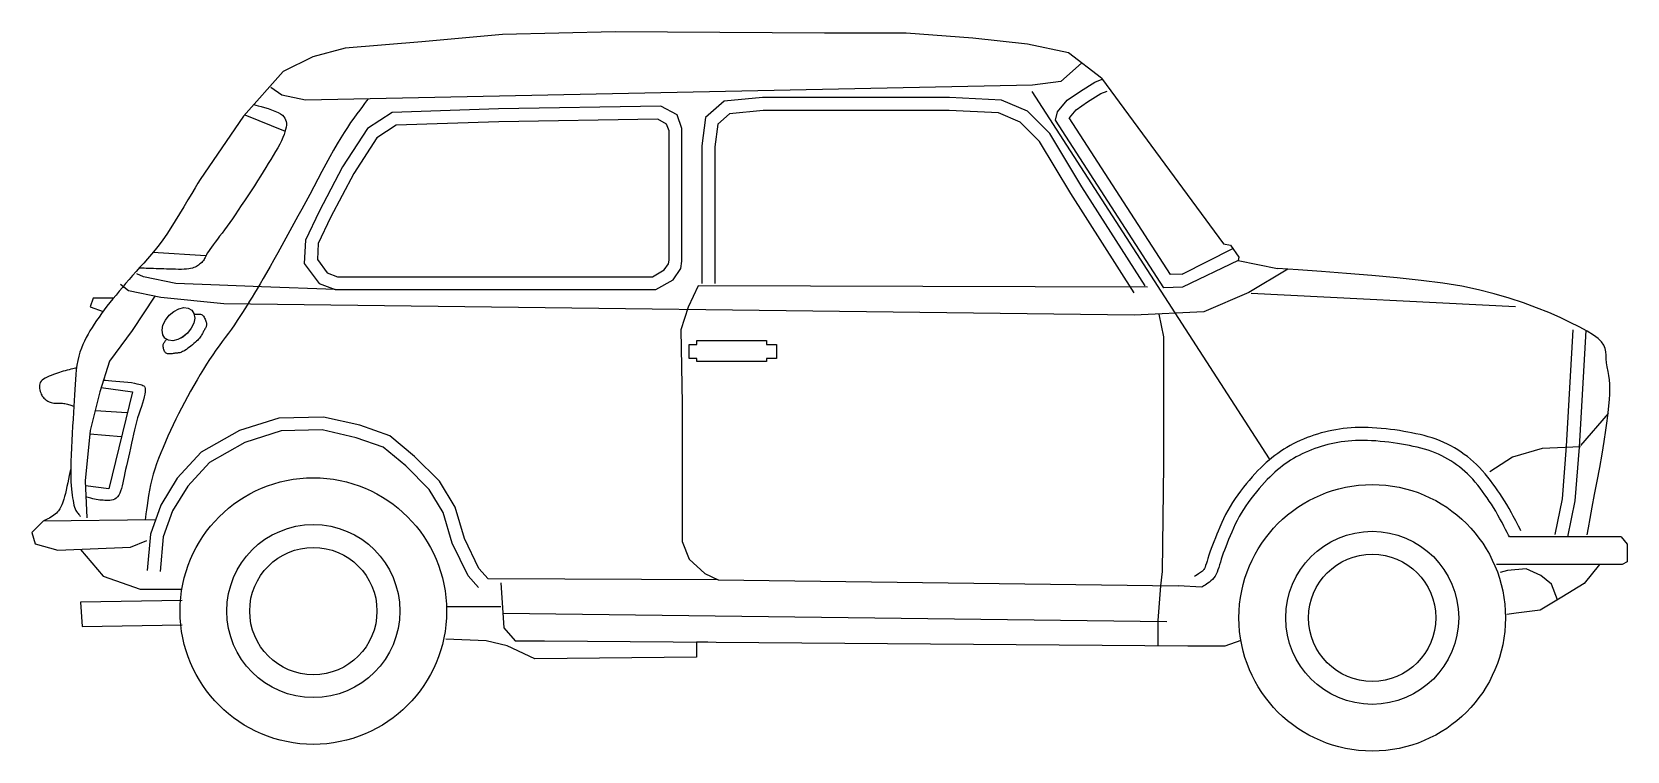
# Model space of a CAD drawing. Header units: millimetres. Extents: x -3276.34 to -3273.26, y 1847.06 to 1848.44.
import ezdxf

# ---------------------------------------------------------------- set-up
doc = ezdxf.new("R2010")
doc.units = ezdxf.units.MM
doc.header["$LTSCALE"] = 10
doc.layers.add('Veículos', color=2, linetype='Continuous')

msp = doc.modelspace()

# ---------------------------------------------------------------- linework, layer by layer
at = {"layer": 'Veículos'}
for p, q in [((-3274.4076, 1848.3282), (-3273.9496, 1847.6198)), ((-3275.9266, 1848.2833), (-3275.8486, 1848.2515)), ((-3276.0015, 1848.0115), (-3276.1039, 1848.0176)), ((-3274.1179, 1847.9761), (-3274.0201, 1848.0252)), ((-3274.0098, 1848.002), (-3274.117, 1847.9511)), ((-3274.1843, 1847.9508), (-3275.0519, 1847.9532)), ((-3273.9842, 1847.9394), (-3273.4744, 1847.9135)), ((-3274.9198, 1847.8479), (-3274.9198, 1847.8403)), ((-3274.9198, 1847.8403), (-3274.9005, 1847.8403)), ((-3276.1544, 1847.7082), (-3276.2148, 1847.7125)), ((-3273.2958, 1847.7068), (-3273.3492, 1847.6453)), ((-3276.1651, 1847.6621), (-3276.2254, 1847.667)), ((-3273.2702, 1847.4689), (-3273.4858, 1847.4689)), ((-3275.0128, 1847.3863), (-3275.4568, 1847.3883)), ((-3275.0128, 1847.3863), (-3274.1253, 1847.3745)), ((-3274.0794, 1847.3723), (-3274.1253, 1847.3745)), ((-3275.4326, 1847.334), (-3275.5356, 1847.334)), ((-3275.4284, 1847.3218), (-3274.1472, 1847.3059))]:
    msp.add_line(p, q, dxfattribs=at)
at = {"layer": 'Veículos', "flags": 128}
for points in [[(-3274.2736, 1848.3542), (-3274.3373, 1848.4025), (-3274.4161, 1848.4192), (-3274.5213, 1848.4312), (-3274.6504, 1848.4407), (-3274.8081, 1848.4407), (-3275.212, 1848.4431), (-3275.4295, 1848.4383), (-3275.5848, 1848.424), (-3275.733, 1848.412), (-3275.7952, 1848.3953), (-3275.8525, 1848.3666), (-3275.929, 1848.2806), (-3276.0127, 1848.1587)], [(-3274.3117, 1848.3831), (-3274.3516, 1848.3475), (-3274.4066, 1848.3403), (-3275.8095, 1848.3117), (-3275.8549, 1848.3212), (-3275.8764, 1848.3356)], [(-3274.117, 1847.9511), (-3274.1532, 1847.9498), (-3274.3622, 1848.2727), (-3274.3582, 1848.2888), (-3274.3395, 1848.3116), (-3274.314, 1848.329), (-3274.2859, 1848.3464), (-3274.2721, 1848.352)], [(-3274.2736, 1848.3542), (-3274.038, 1848.0342), (-3274.0246, 1848.0315), (-3274.0085, 1848.0087), (-3274.0098, 1848.002), (-3273.9337, 1847.9868)], [(-3274.1891, 1847.9532), (-3274.311, 1848.1444), (-3274.3731, 1848.2471), (-3274.4161, 1848.2902), (-3274.4663, 1848.3117), (-3274.5667, 1848.3164), (-3274.9276, 1848.3164), (-3275.0017, 1848.3093), (-3275.0375, 1848.2782), (-3275.0447, 1848.2232), (-3275.0447, 1847.9579)], [(-3274.1179, 1847.9761), (-3274.1399, 1847.9753), (-3274.3354, 1848.2772), (-3274.3353, 1848.2772), (-3274.3224, 1848.2929), (-3274.3004, 1848.308), (-3274.2745, 1848.3241), (-3274.2626, 1848.3289)], [(-3275.909, 1848.3031), (-3275.9055, 1848.3019), (-3275.9007, 1848.3006), (-3275.8949, 1848.299), (-3275.8884, 1848.2971), (-3275.8816, 1848.2951), (-3275.8748, 1848.2929), (-3275.8683, 1848.2905), (-3275.8624, 1848.288), (-3275.8575, 1848.2853), (-3275.8538, 1848.2825), (-3275.8512, 1848.2796), (-3275.8492, 1848.2766), (-3275.8477, 1848.2735), (-3275.8467, 1848.2703), (-3275.8463, 1848.2669), (-3275.8463, 1848.2633), (-3275.8468, 1848.2593), (-3275.8477, 1848.255), (-3275.849, 1848.2502), (-3275.8507, 1848.245), (-3275.8529, 1848.2393), (-3275.8557, 1848.2332), (-3275.8591, 1848.2266), (-3275.8629, 1848.2197), (-3275.8671, 1848.2125), (-3275.8716, 1848.205), (-3275.8763, 1848.1972), (-3275.8812, 1848.1894), (-3275.8862, 1848.1813), (-3275.8913, 1848.1733), (-3275.8965, 1848.1648), (-3275.9022, 1848.1559), (-3275.9081, 1848.1465), (-3275.9144, 1848.1369), (-3275.9207, 1848.1272), (-3275.927, 1848.1176), (-3275.9333, 1848.1082), (-3275.9394, 1848.0992), (-3275.9451, 1848.0906), (-3275.9505, 1848.0828), (-3275.9557, 1848.0754), (-3275.9607, 1848.0684), (-3275.9657, 1848.0616), (-3275.9705, 1848.0552), (-3275.9751, 1848.049), (-3275.9795, 1848.0432), (-3275.9837, 1848.0378), (-3275.9875, 1848.0327), (-3275.991, 1848.0279), (-3275.9942, 1848.0235), (-3275.9969, 1848.0196), (-3275.999, 1848.0161), (-3276.0007, 1848.0131), (-3276.002, 1848.0104), (-3276.0032, 1848.0081), (-3276.0042, 1848.006), (-3276.0053, 1848.004), (-3276.0065, 1848.0022), (-3276.008, 1848.0004), (-3276.0098, 1847.9985), (-3276.0118, 1847.9967), (-3276.0138, 1847.995), (-3276.0157, 1847.9935), (-3276.0178, 1847.9921), (-3276.02, 1847.9907), (-3276.0223, 1847.9896), (-3276.0249, 1847.9885), (-3276.0278, 1847.9876), (-3276.0311, 1847.9867), (-3276.0348, 1847.9861), (-3276.039, 1847.9855), (-3276.0438, 1847.9852), (-3276.049, 1847.9851), (-3276.0545, 1847.9851), (-3276.0602, 1847.9852), (-3276.066, 1847.9853), (-3276.0718, 1847.9855), (-3276.0774, 1847.9858), (-3276.0828, 1847.9859), (-3276.0878, 1847.9861), (-3276.0927, 1847.9862), (-3276.0977, 1847.9863), (-3276.1027, 1847.9865), (-3276.1076, 1847.9867), (-3276.1123, 1847.9869), (-3276.1168, 1847.9871), (-3276.121, 1847.9873), (-3276.1246, 1847.9875), (-3276.1278, 1847.9876), (-3276.1302, 1847.9877)], [(-3275.6884, 1848.3141), (-3275.6915, 1848.3099), (-3275.6953, 1848.3049), (-3275.6997, 1848.299), (-3275.7048, 1848.2924), (-3275.7103, 1848.285), (-3275.7161, 1848.277), (-3275.7223, 1848.2683), (-3275.7286, 1848.259), (-3275.7351, 1848.2492), (-3275.7415, 1848.2388), (-3275.7481, 1848.2275), (-3275.7551, 1848.2152), (-3275.7624, 1848.202), (-3275.7699, 1848.1882), (-3275.7776, 1848.1738), (-3275.7854, 1848.1592), (-3275.7932, 1848.1444), (-3275.801, 1848.1297), (-3275.8088, 1848.1154), (-3275.8164, 1848.1015), (-3275.824, 1848.0877), (-3275.8317, 1848.0736), (-3275.8396, 1848.0594), (-3275.8475, 1848.0451), (-3275.8554, 1848.0309), (-3275.8631, 1848.017), (-3275.8706, 1848.0036), (-3275.8779, 1847.9907), (-3275.8848, 1847.9786), (-3275.8913, 1847.9673), (-3275.8972, 1847.9571), (-3275.9027, 1847.9478), (-3275.9078, 1847.9392), (-3275.9126, 1847.9312), (-3275.9172, 1847.9237), (-3275.9217, 1847.9163), (-3275.9263, 1847.9091), (-3275.931, 1847.9018), (-3275.9359, 1847.8942), (-3275.9412, 1847.8862), (-3275.9467, 1847.878), (-3275.9524, 1847.8699), (-3275.9583, 1847.8619), (-3275.9642, 1847.8538), (-3275.9702, 1847.8457), (-3275.9763, 1847.8374), (-3275.9824, 1847.829), (-3275.9884, 1847.8203), (-3275.9945, 1847.8113), (-3276.0005, 1847.802), (-3276.0064, 1847.7923), (-3276.0126, 1847.7822), (-3276.0187, 1847.7718), (-3276.0249, 1847.7611), (-3276.0311, 1847.7503), (-3276.0371, 1847.7394), (-3276.0431, 1847.7284), (-3276.0489, 1847.7175), (-3276.0544, 1847.7066), (-3276.0597, 1847.6959), (-3276.0649, 1847.6852), (-3276.0699, 1847.6744), (-3276.0749, 1847.6635), (-3276.0797, 1847.6526), (-3276.0843, 1847.6417), (-3276.0887, 1847.631), (-3276.0929, 1847.6203), (-3276.0967, 1847.6099), (-3276.1002, 1847.5997), (-3276.1034, 1847.5898), (-3276.1062, 1847.5799), (-3276.1086, 1847.5696), (-3276.1107, 1847.5593), (-3276.1124, 1847.5491), (-3276.114, 1847.5391), (-3276.1153, 1847.5298), (-3276.1164, 1847.5211), (-3276.1174, 1847.5134), (-3276.1182, 1847.5069), (-3276.119, 1847.5017)], [(-3275.0829, 1848.001), (-3275.0829, 1848.2567), (-3275.0925, 1848.283), (-3275.1236, 1848.2997), (-3275.4367, 1848.2949), (-3275.6422, 1848.2878), (-3275.69, 1848.2567), (-3275.7378, 1848.1826), (-3275.7832, 1848.0966), (-3275.8095, 1848.0416), (-3275.8119, 1847.9962), (-3275.7832, 1847.9579), (-3275.7521, 1847.946), (-3275.1331, 1847.946), (-3275.0997, 1847.9651), (-3275.0853, 1847.9866), (-3275.0829, 1848.001)], [(-3274.2102, 1847.9397), (-3274.3322, 1848.1312), (-3274.3929, 1848.2316), (-3274.4304, 1848.2691), (-3274.472, 1848.2869), (-3274.5673, 1848.2914), (-3274.9264, 1848.2914), (-3274.9913, 1848.2852), (-3275.014, 1848.2655), (-3275.0197, 1848.2216), (-3275.0197, 1847.9579)], [(-3275.1079, 1848.003), (-3275.1079, 1848.2523), (-3275.1127, 1848.2655), (-3275.1297, 1848.2746), (-3275.4364, 1848.2699), (-3275.6344, 1848.263), (-3275.6719, 1848.2387), (-3275.7162, 1848.17), (-3275.7609, 1848.0853), (-3275.7848, 1848.0353), (-3275.7864, 1848.0039), (-3275.7675, 1847.9787), (-3275.7475, 1847.971), (-3275.1398, 1847.971), (-3275.1172, 1847.9839), (-3275.1091, 1847.996), (-3275.1079, 1848.003)], [(-3276.0127, 1848.1587), (-3276.0169, 1848.1516), (-3276.0225, 1848.1424), (-3276.029, 1848.1313), (-3276.0363, 1848.119), (-3276.0442, 1848.1057), (-3276.0524, 1848.0921), (-3276.0608, 1848.0785), (-3276.0691, 1848.0653), (-3276.0772, 1848.0531), (-3276.0847, 1848.0422), (-3276.0919, 1848.0324), (-3276.0993, 1848.0231), (-3276.1067, 1848.0142), (-3276.1142, 1848.0056), (-3276.1216, 1847.9973), (-3276.1289, 1847.9892), (-3276.1361, 1847.9813), (-3276.1431, 1847.9735), (-3276.1499, 1847.9658), (-3276.1565, 1847.958), (-3276.1628, 1847.9503), (-3276.169, 1847.9428), (-3276.1751, 1847.9354), (-3276.1811, 1847.9282), (-3276.1869, 1847.9211), (-3276.1925, 1847.9141), (-3276.1979, 1847.9071), (-3276.203, 1847.9002), (-3276.2079, 1847.8932), (-3276.2126, 1847.8862), (-3276.217, 1847.8794), (-3276.2213, 1847.8727), (-3276.2253, 1847.8663), (-3276.2291, 1847.8599), (-3276.2327, 1847.8535), (-3276.236, 1847.8469), (-3276.2392, 1847.8401), (-3276.242, 1847.8331), (-3276.2446, 1847.8256), (-3276.2469, 1847.8176), (-3276.2489, 1847.8092), (-3276.2504, 1847.8005), (-3276.2517, 1847.7916), (-3276.2526, 1847.7824), (-3276.2534, 1847.7729), (-3276.254, 1847.7631), (-3276.2545, 1847.7531), (-3276.255, 1847.7427), (-3276.2556, 1847.7319), (-3276.2563, 1847.7209), (-3276.2571, 1847.709), (-3276.2579, 1847.6962), (-3276.2588, 1847.6827), (-3276.2596, 1847.6688), (-3276.2604, 1847.6548), (-3276.2611, 1847.6409), (-3276.2617, 1847.6275), (-3276.2621, 1847.6148), (-3276.2624, 1847.6032), (-3276.2625, 1847.5929), (-3276.2624, 1847.5839), (-3276.2622, 1847.5756), (-3276.2618, 1847.5681), (-3276.2612, 1847.5613), (-3276.2606, 1847.5551), (-3276.2598, 1847.5494), (-3276.259, 1847.5442), (-3276.2581, 1847.5394), (-3276.2572, 1847.5348), (-3276.2563, 1847.5305), (-3276.2552, 1847.5266), (-3276.254, 1847.5232), (-3276.2526, 1847.5203), (-3276.2511, 1847.5178), (-3276.2497, 1847.5157), (-3276.2482, 1847.5139), (-3276.2468, 1847.5124), (-3276.2456, 1847.511), (-3276.2446, 1847.5098), (-3276.2438, 1847.5087)], [(-3273.9135, 1847.9854), (-3273.9887, 1847.9405), (-3274.0761, 1847.903), (-3274.2102, 1847.8968), (-3275.9668, 1847.9186), (-3276.0885, 1847.9311), (-3276.1509, 1847.9436), (-3276.1665, 1847.9561)], [(-3275.7521, 1847.946), (-3275.8944, 1847.9517), (-3275.9755, 1847.9549), (-3276.0597, 1847.958), (-3276.1221, 1847.9705), (-3276.1346, 1847.9767)], [(-3273.3362, 1847.4729), (-3273.3337, 1847.4865), (-3273.3303, 1847.5047), (-3273.3262, 1847.5265), (-3273.3216, 1847.5507), (-3273.3168, 1847.5766), (-3273.3119, 1847.6029), (-3273.3073, 1847.6287), (-3273.3032, 1847.6531), (-3273.2998, 1847.6749), (-3273.2973, 1847.6932), (-3273.2956, 1847.7084), (-3273.2942, 1847.722), (-3273.2932, 1847.734), (-3273.2926, 1847.7447), (-3273.2925, 1847.7545), (-3273.2926, 1847.7635), (-3273.2932, 1847.772), (-3273.2942, 1847.7802), (-3273.2956, 1847.7884), (-3273.2973, 1847.7969), (-3273.2987, 1847.8051), (-3273.2993, 1847.8126), (-3273.2997, 1847.8196), (-3273.3003, 1847.8262), (-3273.3016, 1847.8325), (-3273.3042, 1847.8388), (-3273.3084, 1847.8451), (-3273.3148, 1847.8516), (-3273.3239, 1847.8585), (-3273.3362, 1847.866), (-3273.3514, 1847.8742), (-3273.3688, 1847.8829), (-3273.3884, 1847.8921), (-3273.41, 1847.9016), (-3273.4337, 1847.9111), (-3273.4592, 1847.9204), (-3273.4864, 1847.9294), (-3273.5154, 1847.9379), (-3273.546, 1847.9456), (-3273.5781, 1847.9524), (-3273.6144, 1847.9584), (-3273.6566, 1847.9638), (-3273.7029, 1847.9688), (-3273.7515, 1847.9732), (-3273.8006, 1847.9772), (-3273.8485, 1847.9808), (-3273.8935, 1847.984), (-3273.9337, 1847.9868)], [(-3275.0519, 1847.9532), (-3275.0708, 1847.9123), (-3275.0848, 1847.8683), (-3275.0828, 1847.7263), (-3275.0828, 1847.5263), (-3275.0828, 1847.4603), (-3275.0688, 1847.4263), (-3275.0388, 1847.3983), (-3275.0128, 1847.3863)], [(-3276.1002, 1847.9335), (-3276.144, 1847.8675), (-3276.1877, 1847.8082), (-3276.2064, 1847.7489), (-3276.2251, 1847.6741), (-3276.2345, 1847.5773), (-3276.2313, 1847.5056)], [(-3276.1802, 1847.9293), (-3276.219, 1847.9297), (-3276.2247, 1847.9127), (-3276.2002, 1847.9039)], [(-3276.0808, 1847.8523), (-3276.085, 1847.859), (-3276.0863, 1847.8676), (-3276.0845, 1847.8774), (-3276.0798, 1847.8873), (-3276.0726, 1847.8965), (-3276.0637, 1847.904), (-3276.0539, 1847.9091), (-3276.0442, 1847.9113), (-3276.0356, 1847.9103), (-3276.0288, 1847.9064), (-3276.0246, 1847.8997), (-3276.0233, 1847.8911), (-3276.0251, 1847.8813), (-3276.0298, 1847.8714), (-3276.037, 1847.8622), (-3276.0459, 1847.8546), (-3276.0556, 1847.8496), (-3276.0653, 1847.8474), (-3276.074, 1847.8484), (-3276.0808, 1847.8523)], [(-3276.0808, 1847.8523), (-3276.085, 1847.859), (-3276.0863, 1847.8676), (-3276.0845, 1847.8774), (-3276.0798, 1847.8873), (-3276.0726, 1847.8965), (-3276.0637, 1847.904), (-3276.0539, 1847.9091), (-3276.0442, 1847.9113), (-3276.0356, 1847.9103), (-3276.0288, 1847.9063), (-3276.0246, 1847.8997), (-3276.0233, 1847.8911), (-3276.0251, 1847.8813), (-3276.0298, 1847.8714), (-3276.037, 1847.8622), (-3276.0459, 1847.8547), (-3276.0556, 1847.8496), (-3276.0653, 1847.8474), (-3276.074, 1847.8484), (-3276.0808, 1847.8523)], [(-3276.0244, 1847.8985), (-3276.0234, 1847.8985), (-3276.0221, 1847.8986), (-3276.0206, 1847.8987), (-3276.0189, 1847.8988), (-3276.0171, 1847.8988), (-3276.0153, 1847.8988), (-3276.0135, 1847.8987), (-3276.0118, 1847.8984), (-3276.0102, 1847.8979), (-3276.0089, 1847.8971), (-3276.0077, 1847.896), (-3276.0065, 1847.8946), (-3276.0053, 1847.893), (-3276.0043, 1847.8912), (-3276.0033, 1847.8893), (-3276.0024, 1847.8874), (-3276.0016, 1847.8854), (-3276.001, 1847.8835), (-3276.0006, 1847.8817), (-3276.0003, 1847.88), (-3276.0003, 1847.8785), (-3276.0005, 1847.8771), (-3276.0008, 1847.8757), (-3276.0013, 1847.8743), (-3276.0019, 1847.8729), (-3276.0026, 1847.8716), (-3276.0034, 1847.8702), (-3276.0043, 1847.8688), (-3276.0051, 1847.8674), (-3276.006, 1847.8658), (-3276.0068, 1847.8643), (-3276.0077, 1847.8627), (-3276.0085, 1847.8611), (-3276.0094, 1847.8594), (-3276.0104, 1847.8578), (-3276.0114, 1847.856), (-3276.0126, 1847.8543), (-3276.014, 1847.8525), (-3276.0156, 1847.8507), (-3276.0174, 1847.8488), (-3276.0195, 1847.8468), (-3276.0219, 1847.8445), (-3276.0246, 1847.8422), (-3276.0275, 1847.8398), (-3276.0305, 1847.8373), (-3276.0335, 1847.835), (-3276.0365, 1847.8328), (-3276.0393, 1847.8307), (-3276.042, 1847.8289), (-3276.0444, 1847.8275), (-3276.0465, 1847.8264), (-3276.0484, 1847.8255), (-3276.0502, 1847.8248), (-3276.0519, 1847.8244), (-3276.0535, 1847.824), (-3276.0551, 1847.8238), (-3276.0566, 1847.8237), (-3276.0581, 1847.8235), (-3276.0597, 1847.8234), (-3276.0614, 1847.8232), (-3276.0631, 1847.823), (-3276.065, 1847.8227), (-3276.0669, 1847.8224), (-3276.0688, 1847.8222), (-3276.0706, 1847.822), (-3276.0724, 1847.8219), (-3276.0742, 1847.8219), (-3276.0757, 1847.8222), (-3276.0772, 1847.8226), (-3276.0784, 1847.8232), (-3276.0795, 1847.8242), (-3276.0805, 1847.8254), (-3276.0814, 1847.8269), (-3276.0821, 1847.8285), (-3276.0827, 1847.8303), (-3276.0833, 1847.8321), (-3276.0837, 1847.834), (-3276.0839, 1847.8357), (-3276.0841, 1847.8374), (-3276.0841, 1847.8388), (-3276.0839, 1847.8402), (-3276.0835, 1847.8416), (-3276.0828, 1847.843), (-3276.082, 1847.8443), (-3276.0812, 1847.8456), (-3276.0802, 1847.8468), (-3276.0794, 1847.8479), (-3276.0786, 1847.8489), (-3276.0779, 1847.8497), (-3276.0775, 1847.8504)], [(-3274.1628, 1847.899), (-3274.1534, 1847.855), (-3274.1534, 1847.6085), (-3274.1565, 1847.4026), (-3274.1596, 1847.375)], [(-3273.3634, 1847.8686), (-3273.3763, 1847.6442), (-3273.3846, 1847.5423), (-3273.3983, 1847.4738)], [(-3273.3384, 1847.8672), (-3273.3514, 1847.6424), (-3273.3598, 1847.5389), (-3273.3738, 1847.4689)], [(-3275.0542, 1847.8134), (-3275.0689, 1847.8134), (-3275.0689, 1847.8403), (-3275.0542, 1847.8403)], [(-3275.0542, 1847.8403), (-3275.0542, 1847.8479), (-3274.9198, 1847.8479)], [(-3274.9005, 1847.8403), (-3274.9005, 1847.8134), (-3274.9198, 1847.8134)], [(-3276.2512, 1847.7948), (-3276.2532, 1847.7943), (-3276.2557, 1847.7938), (-3276.2587, 1847.7931), (-3276.262, 1847.7924), (-3276.2656, 1847.7916), (-3276.2693, 1847.7907), (-3276.2732, 1847.7897), (-3276.277, 1847.7887), (-3276.2808, 1847.7875), (-3276.2843, 1847.7863), (-3276.2879, 1847.785), (-3276.2919, 1847.7836), (-3276.296, 1847.7821), (-3276.3001, 1847.7806), (-3276.3042, 1847.7789), (-3276.3082, 1847.7772), (-3276.3118, 1847.7754), (-3276.3151, 1847.7735), (-3276.3178, 1847.7714), (-3276.3198, 1847.7693), (-3276.3213, 1847.7669), (-3276.3222, 1847.7643), (-3276.3227, 1847.7615), (-3276.3227, 1847.7586), (-3276.3225, 1847.7556), (-3276.322, 1847.7526), (-3276.3213, 1847.7498), (-3276.3204, 1847.747), (-3276.3194, 1847.7445), (-3276.3184, 1847.7423), (-3276.3173, 1847.7403), (-3276.3159, 1847.7384), (-3276.3143, 1847.7367), (-3276.3125, 1847.7351), (-3276.3106, 1847.7336), (-3276.3086, 1847.7322), (-3276.3064, 1847.731), (-3276.3043, 1847.7299), (-3276.3021, 1847.7289), (-3276.3, 1847.7281), (-3276.2977, 1847.7274), (-3276.2954, 1847.7271), (-3276.293, 1847.7269), (-3276.2905, 1847.7268), (-3276.2879, 1847.7268), (-3276.2854, 1847.7269), (-3276.2829, 1847.727), (-3276.2804, 1847.727), (-3276.2781, 1847.7269), (-3276.2758, 1847.7267), (-3276.2736, 1847.7263), (-3276.2713, 1847.7257), (-3276.269, 1847.7251), (-3276.2667, 1847.7244), (-3276.2645, 1847.7238), (-3276.2625, 1847.7231), (-3276.2606, 1847.7224), (-3276.2589, 1847.7218), (-3276.2574, 1847.7214), (-3276.2563, 1847.721)], [(-3274.9198, 1847.8134), (-3274.9198, 1847.8071), (-3275.0542, 1847.8071), (-3275.0542, 1847.8134)], [(-3276.1993, 1847.7715), (-3276.1952, 1847.7711), (-3276.1897, 1847.7707), (-3276.1831, 1847.7702), (-3276.1757, 1847.7696), (-3276.1679, 1847.769), (-3276.16, 1847.7683), (-3276.1524, 1847.7675), (-3276.1454, 1847.7666), (-3276.1394, 1847.7656), (-3276.1346, 1847.7645), (-3276.1309, 1847.7636), (-3276.1278, 1847.7628), (-3276.1252, 1847.7621), (-3276.1232, 1847.7613), (-3276.1216, 1847.7604), (-3276.1204, 1847.7592), (-3276.1196, 1847.7576), (-3276.1191, 1847.7554), (-3276.119, 1847.7526), (-3276.119, 1847.7489), (-3276.1195, 1847.7445), (-3276.1206, 1847.7393), (-3276.1221, 1847.7335), (-3276.124, 1847.7272), (-3276.1262, 1847.7205), (-3276.1286, 1847.7134), (-3276.131, 1847.706), (-3276.1334, 1847.6985), (-3276.1357, 1847.691), (-3276.1377, 1847.6834), (-3276.1396, 1847.6756), (-3276.1415, 1847.6673), (-3276.1434, 1847.6585), (-3276.1454, 1847.6496), (-3276.1473, 1847.6405), (-3276.1492, 1847.6315), (-3276.1511, 1847.6227), (-3276.1529, 1847.6143), (-3276.1547, 1847.6064), (-3276.1565, 1847.5992), (-3276.1581, 1847.5924), (-3276.1595, 1847.5858), (-3276.1609, 1847.5795), (-3276.1622, 1847.5735), (-3276.1635, 1847.5678), (-3276.1648, 1847.5625), (-3276.1663, 1847.5576), (-3276.168, 1847.5533), (-3276.1699, 1847.5494), (-3276.1721, 1847.5461), (-3276.1745, 1847.5436), (-3276.1773, 1847.5417), (-3276.1803, 1847.5404), (-3276.1835, 1847.5397), (-3276.1868, 1847.5393), (-3276.1901, 1847.5392), (-3276.1935, 1847.5394), (-3276.1968, 1847.5396), (-3276.2001, 1847.5398), (-3276.2033, 1847.5399), (-3276.2064, 1847.5401), (-3276.2098, 1847.5405), (-3276.2132, 1847.5411), (-3276.2167, 1847.5418), (-3276.2201, 1847.5427), (-3276.2234, 1847.5435), (-3276.2264, 1847.5444), (-3276.2291, 1847.5451), (-3276.2313, 1847.5458), (-3276.2331, 1847.5462)], [(-3276.2037, 1847.7575), (-3276.143, 1847.7487), (-3276.1892, 1847.5619), (-3276.234, 1847.5675)], [(-3275.4568, 1847.3883), (-3275.4748, 1847.4083), (-3275.5028, 1847.4663), (-3275.5208, 1847.5263), (-3275.5508, 1847.5763), (-3275.5988, 1847.6243), (-3275.6468, 1847.6643), (-3275.7048, 1847.6843), (-3275.7748, 1847.7003), (-3275.8608, 1847.6983), (-3275.9368, 1847.6743), (-3276.0108, 1847.6323), (-3276.0568, 1847.5823), (-3276.0888, 1847.5303), (-3276.1088, 1847.4743), (-3276.1148, 1847.4043)], [(-3275.4754, 1847.3716), (-3275.4958, 1847.3943), (-3275.5262, 1847.4573), (-3275.5438, 1847.5162), (-3275.5706, 1847.5608), (-3275.6157, 1847.6059), (-3275.6593, 1847.6422), (-3275.7117, 1847.6603), (-3275.7773, 1847.6753), (-3275.8566, 1847.6734), (-3275.9268, 1847.6513), (-3275.995, 1847.6125), (-3276.0368, 1847.5672), (-3276.0661, 1847.5195), (-3276.0842, 1847.469), (-3276.0899, 1847.4022)], [(-3273.4638, 1847.4808), (-3273.4655, 1847.4839), (-3273.4684, 1847.4895), (-3273.4714, 1847.4952), (-3273.4739, 1847.5), (-3273.4786, 1847.509), (-3273.4822, 1847.5157), (-3273.4866, 1847.5237), (-3273.491, 1847.5314), (-3273.4954, 1847.5386), (-3273.4998, 1847.5455), (-3273.5045, 1847.5525), (-3273.5082, 1847.5579), (-3273.5134, 1847.5654), (-3273.5178, 1847.5715), (-3273.5225, 1847.5778), (-3273.5278, 1847.5846), (-3273.533, 1847.5909), (-3273.5384, 1847.5972), (-3273.5439, 1847.603), (-3273.5499, 1847.6089), (-3273.5554, 1847.614), (-3273.5613, 1847.6191), (-3273.5672, 1847.6239), (-3273.5731, 1847.6283), (-3273.5794, 1847.6328), (-3273.5858, 1847.6369), (-3273.5922, 1847.6408), (-3273.5989, 1847.6445), (-3273.6058, 1847.6481), (-3273.6128, 1847.6514), (-3273.62, 1847.6544), (-3273.6275, 1847.6573), (-3273.6354, 1847.66), (-3273.643, 1847.6623), (-3273.6507, 1847.6644), (-3273.6585, 1847.6664), (-3273.6665, 1847.6682), (-3273.6748, 1847.6699), (-3273.6819, 1847.6713), (-3273.6899, 1847.6727), (-3273.6984, 1847.6741), (-3273.7069, 1847.6754), (-3273.7155, 1847.6765), (-3273.7239, 1847.6775), (-3273.7333, 1847.6784), (-3273.7417, 1847.6791), (-3273.7508, 1847.6796), (-3273.759, 1847.68), (-3273.768, 1847.6801), (-3273.7761, 1847.6801), (-3273.7839, 1847.6799), (-3273.7918, 1847.6794), (-3273.7994, 1847.6788), (-3273.8068, 1847.678), (-3273.8143, 1847.6769), (-3273.8213, 1847.6758), (-3273.8288, 1847.6744), (-3273.8354, 1847.6729), (-3273.8429, 1847.6711), (-3273.8493, 1847.6695), (-3273.8563, 1847.6674), (-3273.8633, 1847.6653), (-3273.8701, 1847.6629), (-3273.8766, 1847.6605), (-3273.8836, 1847.6577), (-3273.8902, 1847.6549), (-3273.8968, 1847.6518), (-3273.9033, 1847.6485), (-3273.9093, 1847.6453), (-3273.9159, 1847.6415), (-3273.9217, 1847.638), (-3273.9276, 1847.6341), (-3273.9333, 1847.6302), (-3273.9391, 1847.6259), (-3273.9444, 1847.6218), (-3273.9498, 1847.6173), (-3273.9554, 1847.6124), (-3273.9606, 1847.6076), (-3273.966, 1847.6024), (-3273.9713, 1847.597), (-3273.9771, 1847.5908), (-3273.9825, 1847.5849), (-3273.9883, 1847.5781), (-3273.9936, 1847.5718), (-3273.9992, 1847.5649), (-3274.005, 1847.5575), (-3274.0102, 1847.5505), (-3274.0154, 1847.543), (-3274.0204, 1847.5356), (-3274.0252, 1847.528), (-3274.0298, 1847.5202), (-3274.0338, 1847.5124), (-3274.0379, 1847.504), (-3274.0413, 1847.4966), (-3274.0451, 1847.488), (-3274.0482, 1847.4804), (-3274.0506, 1847.4744), (-3274.0535, 1847.4672), (-3274.0565, 1847.4597), (-3274.0592, 1847.4529), (-3274.0618, 1847.4464), (-3274.0641, 1847.4398), (-3274.0661, 1847.4337), (-3274.0679, 1847.4277), (-3274.0696, 1847.422), (-3274.0708, 1847.4183), (-3274.0723, 1847.4138), (-3274.0735, 1847.4107), (-3274.0746, 1847.4081), (-3274.0755, 1847.4064), (-3274.0762, 1847.4054), (-3274.0773, 1847.4042), (-3274.0786, 1847.4029), (-3274.0802, 1847.4016), (-3274.0821, 1847.4002), (-3274.0841, 1847.3989), (-3274.0862, 1847.3976), (-3274.0889, 1847.396), (-3274.092, 1847.3941), (-3274.0941, 1847.3925)], [(-3273.4858, 1847.4689), (-3273.4878, 1847.4727), (-3273.4904, 1847.4775), (-3273.4934, 1847.4833), (-3273.4967, 1847.4898), (-3273.5004, 1847.4967), (-3273.5043, 1847.504), (-3273.5084, 1847.5113), (-3273.5125, 1847.5186), (-3273.5167, 1847.5255), (-3273.5208, 1847.5319), (-3273.5249, 1847.5381), (-3273.5292, 1847.5443), (-3273.5335, 1847.5505), (-3273.538, 1847.5567), (-3273.5426, 1847.5629), (-3273.5473, 1847.5689), (-3273.5521, 1847.5747), (-3273.5569, 1847.5804), (-3273.5619, 1847.5857), (-3273.567, 1847.5907), (-3273.5721, 1847.5954), (-3273.5773, 1847.5999), (-3273.5826, 1847.6042), (-3273.5879, 1847.6082), (-3273.5934, 1847.6121), (-3273.599, 1847.6157), (-3273.6047, 1847.6192), (-3273.6106, 1847.6225), (-3273.6167, 1847.6256), (-3273.623, 1847.6285), (-3273.6295, 1847.6313), (-3273.6361, 1847.6338), (-3273.643, 1847.6361), (-3273.65, 1847.6383), (-3273.6571, 1847.6402), (-3273.6644, 1847.6421), (-3273.6718, 1847.6437), (-3273.6792, 1847.6453), (-3273.6868, 1847.6467), (-3273.6944, 1847.6481), (-3273.7022, 1847.6494), (-3273.7102, 1847.6506), (-3273.7185, 1847.6517), (-3273.7268, 1847.6526), (-3273.7353, 1847.6534), (-3273.7436, 1847.6541), (-3273.752, 1847.6546), (-3273.7601, 1847.655), (-3273.768, 1847.6551), (-3273.7756, 1847.6551), (-3273.7829, 1847.6549), (-3273.79, 1847.6545), (-3273.797, 1847.6539), (-3273.8038, 1847.6531), (-3273.8105, 1847.6522), (-3273.8171, 1847.6511), (-3273.8236, 1847.6499), (-3273.83, 1847.6485), (-3273.8364, 1847.647), (-3273.8428, 1847.6453), (-3273.8491, 1847.6435), (-3273.8554, 1847.6415), (-3273.8617, 1847.6394), (-3273.8678, 1847.6371), (-3273.8739, 1847.6346), (-3273.88, 1847.632), (-3273.8859, 1847.6293), (-3273.8917, 1847.6264), (-3273.8974, 1847.6233), (-3273.903, 1847.6201), (-3273.9084, 1847.6168), (-3273.9137, 1847.6134), (-3273.9188, 1847.6098), (-3273.9239, 1847.6061), (-3273.9288, 1847.6023), (-3273.9337, 1847.5982), (-3273.9386, 1847.5939), (-3273.9435, 1847.5894), (-3273.9484, 1847.5846), (-3273.9534, 1847.5795), (-3273.9585, 1847.5741), (-3273.9638, 1847.5683), (-3273.9691, 1847.5622), (-3273.9744, 1847.5558), (-3273.9797, 1847.5492), (-3273.9849, 1847.5425), (-3273.99, 1847.5357), (-3273.9949, 1847.5288), (-3273.9995, 1847.5219), (-3274.0038, 1847.5151), (-3274.0078, 1847.5082), (-3274.0116, 1847.5009), (-3274.0152, 1847.4935), (-3274.0187, 1847.486), (-3274.0219, 1847.4785), (-3274.025, 1847.4711), (-3274.0279, 1847.4638), (-3274.0307, 1847.4568), (-3274.0334, 1847.45), (-3274.036, 1847.4437), (-3274.0383, 1847.4377), (-3274.0404, 1847.4318), (-3274.0423, 1847.4261), (-3274.0439, 1847.4206), (-3274.0455, 1847.4154), (-3274.0471, 1847.4103), (-3274.0487, 1847.4056), (-3274.0503, 1847.4012), (-3274.0521, 1847.3971), (-3274.0542, 1847.3933), (-3274.0565, 1847.3899), (-3274.0592, 1847.3869), (-3274.062, 1847.3842), (-3274.065, 1847.3818), (-3274.0679, 1847.3797), (-3274.0708, 1847.3778), (-3274.0735, 1847.3761), (-3274.0759, 1847.3747), (-3274.0779, 1847.3734), (-3274.0794, 1847.3723)], [(-3273.3492, 1847.6425), (-3273.4228, 1847.6397), (-3273.4802, 1847.6229), (-3273.5236, 1847.5949)], [(-3276.2624, 1847.6017), (-3276.2632, 1847.598), (-3276.2642, 1847.5931), (-3276.2654, 1847.5872), (-3276.2668, 1847.5806), (-3276.2682, 1847.5736), (-3276.2698, 1847.5664), (-3276.2713, 1847.5594), (-3276.2729, 1847.5529), (-3276.2744, 1847.547), (-3276.2758, 1847.5421), (-3276.2771, 1847.538), (-3276.2784, 1847.5344), (-3276.2797, 1847.5312), (-3276.2809, 1847.5284), (-3276.2821, 1847.5258), (-3276.2835, 1847.5235), (-3276.2849, 1847.5213), (-3276.2864, 1847.5192), (-3276.2881, 1847.5172), (-3276.29, 1847.5151), (-3276.2922, 1847.513), (-3276.2948, 1847.511), (-3276.2976, 1847.509), (-3276.3006, 1847.5072), (-3276.3037, 1847.5055), (-3276.3066, 1847.504), (-3276.3094, 1847.5026), (-3276.3119, 1847.5013), (-3276.314, 1847.5002), (-3276.3156, 1847.4993)], [(-3276.0989, 1847.502), (-3276.3156, 1847.4993), (-3276.3374, 1847.4775), (-3276.3312, 1847.4557), (-3276.2875, 1847.4432), (-3276.1471, 1847.4494), (-3276.1159, 1847.4619)], [(-3273.2702, 1847.4689), (-3273.259, 1847.4549), (-3273.259, 1847.4213), (-3273.2688, 1847.4157), (-3273.511, 1847.4157)], [(-3276.2439, 1847.4451), (-3276.2001, 1847.3933), (-3276.1284, 1847.3683), (-3276.0473, 1847.3683)], [(-3273.3932, 1847.3478), (-3273.4046, 1847.3779), (-3273.4256, 1847.3947), (-3273.4536, 1847.4073), (-3273.49, 1847.4045), (-3273.504, 1847.4003)], [(-3273.3122, 1847.4157), (-3273.3416, 1847.3793), (-3273.385, 1847.3527), (-3273.427, 1847.3275), (-3273.4732, 1847.3219), (-3273.4914, 1847.3191)], [(-3275.4326, 1847.3808), (-3275.4264, 1847.2934), (-3275.4045, 1847.2685), (-3275.3484, 1847.2685), (-3274.1066, 1847.2591)], [(-3274.1596, 1847.375), (-3274.1648, 1847.3079), (-3274.1648, 1847.2595)], [(-3276.0473, 1847.3465), (-3276.2438, 1847.3433), (-3276.2407, 1847.2965), (-3276.0473, 1847.2997)], [(-3275.0332, 1847.2661), (-3275.0549, 1847.2662), (-3275.0551, 1847.2373), (-3275.3671, 1847.2341), (-3275.4201, 1847.2591), (-3275.4607, 1847.2685), (-3275.5387, 1847.2716)], [(-3274.1066, 1847.2591), (-3274.0346, 1847.2589), (-3274.0038, 1847.2701)]]:
    msp.add_lwpolyline(points, dxfattribs=at)
at = {"layer": 'Veículos'}
for centre, radius in [((-3275.7943, 1847.326), 0.2571), ((-3273.7509, 1847.313), 0.2571), ((-3275.7943, 1847.326), 0.1669), ((-3273.7509, 1847.313), 0.1669), ((-3275.7943, 1847.326), 0.1228), ((-3273.7509, 1847.313), 0.1228)]:
    msp.add_circle(centre, radius, dxfattribs=at)

doc.saveas('drawing.dxf')
